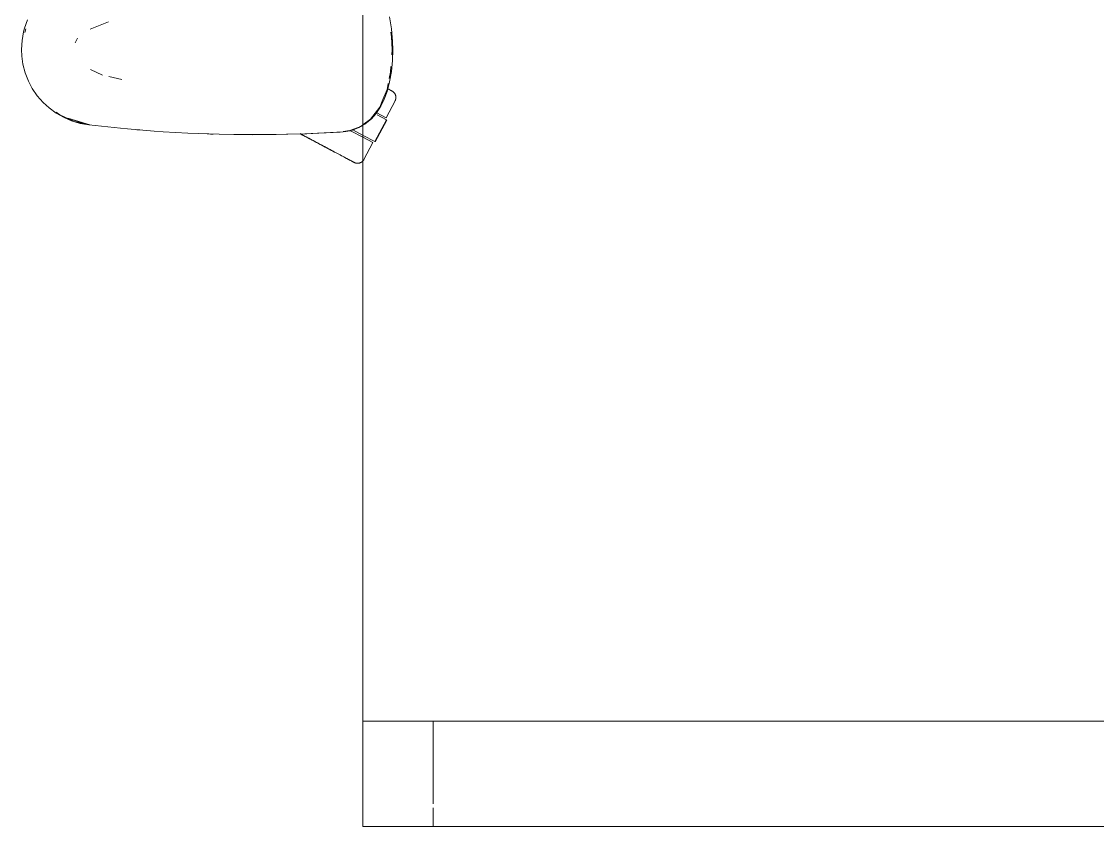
# Model space of a CAD drawing. Header units: millimetres. Extents: x 155927 to 295199, y -4084 to 97293.
# Drawn here: x 185329 to 185942, y 30026 to 30484 of the extents above; entities that cross this region are included whole.
import ezdxf

# ---------------------------------------------------------------- set-up
doc = ezdxf.new("R2010")
doc.units = ezdxf.units.MM
doc.header["$MEASUREMENT"] = 0
doc.layers.add('G-IMPT', color=8, linetype='CONTINUOUS', lineweight=9)
doc.layers.add('I-FURN', color=8, linetype='CONTINUOUS', lineweight=9)

msp = doc.modelspace()

# ---------------------------------------------------------------- linework, layer by layer
at = {"layer": 'G-IMPT'}
for p, q in [((185332.35, 30485.23), (185330.64, 30480.46)), ((185538.45, 30486.93), (185539.56, 30480.17)), ((185329.2, 30473.38), (185330.07, 30478.33)), ((185330.07, 30478.33), (185330.64, 30480.46)), ((185331.44, 30480.02), (185330.82, 30477.99)), ((185378.48, 30484.06), (185368.05, 30479.92)), ((185539.62, 30475.51), (185539.23, 30478.29)), ((185540.14, 30472.85), (185539.56, 30480.17)), ((185328.9, 30468.34), (185329.2, 30473.38)), ((185359.51, 30472.17), (185360.53, 30474.39)), ((185360.53, 30474.39), (185360.83, 30474.84)), ((185539.62, 30475.51), (185539.85, 30468.34)), ((185540.14, 30472.85), (185540.23, 30468.34)), ((185328.9, 30468.34), (185329.07, 30464.5)), ((185539.66, 30465.23), (185539.85, 30468.34)), ((185540.23, 30468.34), (185540.05, 30462.01)), ((185329.72, 30459.98), (185329.07, 30464.5)), ((185329.72, 30459.98), (185330.98, 30455.12)), ((185539.48, 30455.86), (185540.05, 30462.01)), ((185332.81, 30450.4), (185330.98, 30455.12)), ((185368.15, 30456.97), (185374.93, 30453.7)), ((185538.3, 30451.77), (185539.07, 30455.52)), ((185539.48, 30455.86), (185538.48, 30449.92)), ((185539.07, 30455.52), (185539.26, 30458.72)), ((185335, 30446.24), (185332.81, 30450.4)), ((185385.98, 30451.36), (185378.54, 30452.93)), ((185537.03, 30445.56), (185537.74, 30449.02)), ((185537.05, 30444.44), (185538.48, 30449.92)), ((185335, 30446.24), (185337.83, 30442.07)), ((185337.83, 30442.07), (185341.16, 30438.24)), ((185537.03, 30445.56), (185534.7, 30439.93)), ((185537.05, 30444.44), (185535.47, 30440.11)), ((185344.59, 30435.07), (185341.16, 30438.24)), ((185527.64, 30428.75), (185532.86, 30435.54)), ((185533.48, 30436.03), (185530.83, 30431.99)), ((185532.86, 30435.54), (185534.7, 30439.93)), ((185533.48, 30436.03), (185535.47, 30440.11)), ((185344.59, 30435.07), (185348.68, 30432.08)), ((185348.63, 30432.77), (185350.74, 30431.17)), ((185353.12, 30429.56), (185348.68, 30432.08)), ((185358.81, 30427.44), (185350.74, 30431.17)), ((185353.12, 30429.56), (185357.36, 30427.75)), ((185367.78, 30425.39), (185355.31, 30429.22)), ((185355.31, 30429.22), (185364.46, 30426.31)), ((185530.83, 30431.99), (185528.16, 30428.95)), ((185357.36, 30427.75), (185362.22, 30426.29)), ((185358.81, 30427.44), (185367.21, 30425.52)), ((185367.26, 30425.39), (185362.22, 30426.29)), ((185367.78, 30425.39), (185364.46, 30426.31)), ((185385.19, 30423.49), (185367.26, 30425.39)), ((185389.32, 30423.14), (185385.19, 30423.49)), ((185404.38, 30421.89), (185389.32, 30423.14)), ((185515.82, 30422.17), (185522.02, 30424.58)), ((185520.99, 30423.91), (185517.35, 30422.52)), ((185520.99, 30423.91), (185523.23, 30425.19)), ((185522.02, 30424.58), (185523.23, 30425.48)), ((185523.23, 30425.48), (185527.64, 30428.75)), ((185523.23, 30425.19), (185524.42, 30425.87)), ((185524.42, 30425.87), (185528.16, 30428.95)), ((185396.19, 30422.54), (185394.52, 30422.71)), ((185404.38, 30421.89), (185409.46, 30421.57)), ((185409.46, 30421.57), (185423.6, 30420.76)), ((185429.63, 30420.5), (185423.6, 30420.76)), ((185429.63, 30420.5), (185441.39, 30420.11)), ((185434.51, 30420.36), (185436.45, 30420.25)), ((185436.45, 30420.25), (185437.95, 30420.24)), ((185449.8, 30419.95), (185441.39, 30420.11)), ((185449.8, 30419.95), (185479.82, 30420.07)), ((185449.8, 30419.95), (185469.99, 30419.9)), ((185449.8, 30419.95), (185460.6, 30419.86)), ((185479.82, 30420.07), (185460.6, 30419.86)), ((185469.99, 30419.9), (185491.39, 30420.41)), ((185469.99, 30419.9), (185490.18, 30420.37)), ((185469.99, 30419.9), (185479.82, 30420.07)), ((185469.99, 30419.94), (185472.03, 30419.92)), ((185472.03, 30419.92), (185473.94, 30419.99)), ((185479.82, 30420.07), (185491.39, 30420.41)), ((185490.18, 30420.37), (185511.96, 30421.46)), ((185490.18, 30420.37), (185510.35, 30421.34)), ((185491.39, 30420.41), (185490.18, 30420.37)), ((185491.39, 30420.41), (185511.96, 30421.46)), ((185511.96, 30421.46), (185510.35, 30421.34)), ((185511.96, 30421.46), (185513.61, 30421.71)), ((185515.82, 30422.17), (185511.98, 30421.59)), ((185516, 30422.15), (185513.61, 30421.71)), ((185516, 30422.15), (185517.35, 30422.52))]:
    msp.add_line(p, q, dxfattribs=at)
at = {"layer": 'I-FURN'}
for p, q in [((185523.23, 31426.14), (185523.23, 30026.14)), ((185523.23, 30026.14), (185523.23, 31426.14)), ((185537.3, 30446.06), (185537.73, 30445.83)), ((185537.95, 30445.72), (185537.54, 30445.93)), ((185537.73, 30445.83), (185538.13, 30445.62)), ((185538.32, 30445.52), (185537.95, 30445.72)), ((185538.13, 30445.62), (185538.48, 30445.43)), ((185538.66, 30445.34), (185538.32, 30445.52)), ((185538.48, 30445.43), (185538.8, 30445.26)), ((185538.96, 30445.18), (185538.66, 30445.34)), ((185538.8, 30445.26), (185539.08, 30445.12)), ((185539.22, 30445.04), (185538.96, 30445.18)), ((185539.08, 30445.12), (185539.32, 30444.99)), ((185539.43, 30444.93), (185539.22, 30445.04)), ((185539.32, 30444.99), (185539.52, 30444.88)), ((185539.61, 30444.83), (185539.43, 30444.93)), ((185539.52, 30444.88), (185539.68, 30444.8)), ((185539.75, 30444.76), (185539.61, 30444.83)), ((185539.68, 30444.8), (185539.81, 30444.73)), ((185539.86, 30444.7), (185539.75, 30444.76)), ((185539.81, 30444.73), (185539.89, 30444.69)), ((185539.92, 30444.67), (185539.86, 30444.7)), ((185539.89, 30444.69), (185539.93, 30444.66)), ((185539.94, 30444.66), (185539.92, 30444.67)), ((185539.93, 30444.66), (185539.94, 30444.66)), ((185539.94, 30444.66), (185540.08, 30444.58)), ((185540.08, 30444.58), (185540.21, 30444.5)), ((185540.21, 30444.5), (185540.35, 30444.41)), ((185540.35, 30444.41), (185540.48, 30444.31)), ((185540.48, 30444.31), (185540.6, 30444.21)), ((185540.6, 30444.21), (185540.73, 30444.11)), ((185540.73, 30444.11), (185540.85, 30444)), ((185540.85, 30444), (185540.96, 30443.89)), ((185540.96, 30443.89), (185541.07, 30443.77)), ((185541.07, 30443.77), (185541.17, 30443.64)), ((185541.17, 30443.64), (185541.27, 30443.52)), ((185541.27, 30443.52), (185541.37, 30443.39)), ((185541.37, 30443.39), (185541.45, 30443.25)), ((185541.45, 30443.25), (185541.54, 30443.11)), ((185541.54, 30443.11), (185541.61, 30442.97)), ((185541.61, 30442.97), (185541.69, 30442.83)), ((185541.69, 30442.83), (185541.75, 30442.68)), ((185541.75, 30442.68), (185541.81, 30442.53)), ((185541.81, 30442.53), (185541.87, 30442.38)), ((185541.87, 30442.38), (185541.91, 30442.22)), ((185541.91, 30442.22), (185541.96, 30442.07)), ((185541.96, 30442.07), (185541.99, 30441.91)), ((185541.99, 30441.91), (185542.02, 30441.75)), ((185542.02, 30441.75), (185542.04, 30441.59)), ((185542.04, 30441.59), (185542.06, 30441.43)), ((185542.06, 30441.43), (185542.07, 30441.27)), ((185542.07, 30441.27), (185542.07, 30441.11)), ((185536.45, 30429.53), (185541.6, 30439.21)), ((185541.62, 30439.25), (185541.6, 30439.21)), ((185541.69, 30439.39), (185541.62, 30439.25)), ((185541.76, 30439.54), (185541.69, 30439.39)), ((185541.82, 30439.69), (185541.76, 30439.54)), ((185541.87, 30439.84), (185541.82, 30439.69)), ((185541.92, 30440), (185541.87, 30439.84)), ((185541.96, 30440.15), (185541.92, 30440)), ((185542, 30440.31), (185541.96, 30440.15)), ((185542.02, 30440.47), (185542, 30440.31)), ((185542.05, 30440.63), (185542.02, 30440.47)), ((185542.06, 30440.79), (185542.05, 30440.63)), ((185542.07, 30440.95), (185542.06, 30440.79)), ((185542.07, 30441.11), (185542.07, 30440.95)), ((185531.26, 30432.29), (185536.45, 30429.53)), ((185531.34, 30431.11), (185536.64, 30428.29)), ((185536.64, 30428.29), (185530.06, 30415.93)), ((185530.23, 30415.84), (185536.81, 30428.2)), ((185488.47, 30419.93), (185487.49, 30420.45)), ((185487.94, 30420.21), (185488.93, 30419.68)), ((185489.47, 30419.4), (185488.47, 30419.93)), ((185488.93, 30419.68), (185489.92, 30419.15)), ((185490.46, 30418.87), (185489.47, 30419.4)), ((185489.92, 30419.15), (185490.92, 30418.62)), ((185491.46, 30418.34), (185490.46, 30418.87)), ((185490.92, 30418.62), (185491.93, 30418.09)), ((185492.47, 30417.8), (185491.46, 30418.34)), ((185491.93, 30418.09), (185492.93, 30417.56)), ((185493.47, 30417.27), (185492.47, 30417.8)), ((185492.93, 30417.56), (185493.94, 30417.02)), ((185494.48, 30416.73), (185493.47, 30417.27)), ((185493.94, 30417.02), (185494.94, 30416.49)), ((185516.27, 30422.13), (185523.65, 30418.21)), ((185523.37, 30419.49), (185517.56, 30422.58)), ((185530.06, 30415.93), (185523.37, 30419.49)), ((185523.65, 30418.21), (185528.94, 30415.4)), ((185495.48, 30416.2), (185494.48, 30416.73)), ((185494.94, 30416.49), (185495.94, 30415.95)), ((185496.48, 30415.67), (185495.48, 30416.2)), ((185495.94, 30415.95), (185496.94, 30415.42)), ((185497.48, 30415.14), (185496.48, 30415.67)), ((185496.94, 30415.42), (185497.93, 30414.9)), ((185498.46, 30414.61), (185497.48, 30415.14)), ((185497.93, 30414.9), (185498.91, 30414.37)), ((185499.44, 30414.09), (185498.46, 30414.61)), ((185498.91, 30414.37), (185499.89, 30413.86)), ((185500.41, 30413.58), (185499.44, 30414.09)), ((185499.89, 30413.86), (185500.85, 30413.34)), ((185501.37, 30413.07), (185500.41, 30413.58)), ((185500.85, 30413.34), (185501.8, 30412.84)), ((185502.31, 30412.57), (185501.37, 30413.07)), ((185501.8, 30412.84), (185502.74, 30412.34)), ((185503.24, 30412.07), (185502.31, 30412.57)), ((185502.74, 30412.34), (185503.66, 30411.85)), ((185504.15, 30411.59), (185503.24, 30412.07)), ((185503.66, 30411.85), (185504.57, 30411.37)), ((185505.05, 30411.11), (185504.15, 30411.59)), ((185504.57, 30411.37), (185505.46, 30410.9)), ((185505.93, 30410.65), (185505.05, 30411.11)), ((185505.46, 30410.9), (185506.32, 30410.43)), ((185506.78, 30410.19), (185505.93, 30410.65)), ((185523.79, 30405.71), (185528.94, 30415.4)), ((185506.32, 30410.43), (185507.17, 30409.98)), ((185507.62, 30409.75), (185506.78, 30410.19)), ((185507.17, 30409.98), (185508, 30409.55)), ((185508, 30409.55), (185508.8, 30409.12)), ((185508.8, 30409.12), (185509.57, 30408.71)), ((185509.57, 30408.71), (185510.32, 30408.31)), ((185510.32, 30408.31), (185511.04, 30407.92)), ((185511.04, 30407.92), (185511.74, 30407.56)), ((185511.74, 30407.56), (185512.4, 30407.2)), ((185512.4, 30407.2), (185513.04, 30406.87)), ((185513.04, 30406.87), (185513.64, 30406.55)), ((185513.95, 30406.38), (185513.37, 30406.69)), ((185513.64, 30406.55), (185514.21, 30406.24)), ((185514.5, 30406.09), (185513.95, 30406.38)), ((185514.21, 30406.24), (185514.74, 30405.96)), ((185515.02, 30405.81), (185514.5, 30406.09)), ((185514.74, 30405.96), (185515.24, 30405.69)), ((185515.5, 30405.56), (185515.02, 30405.81)), ((185515.24, 30405.69), (185515.71, 30405.44)), ((185515.95, 30405.32), (185515.5, 30405.56)), ((185515.71, 30405.44), (185516.14, 30405.22)), ((185516.36, 30405.1), (185515.95, 30405.32)), ((185516.14, 30405.22), (185516.53, 30405.01)), ((185516.73, 30404.9), (185516.36, 30405.1)), ((185516.53, 30405.01), (185516.89, 30404.82)), ((185517.06, 30404.72), (185516.73, 30404.9)), ((185516.89, 30404.82), (185517.21, 30404.65)), ((185517.36, 30404.57), (185517.06, 30404.72)), ((185517.21, 30404.65), (185517.48, 30404.5)), ((185517.62, 30404.43), (185517.36, 30404.57)), ((185522.9, 30404.58), (185522.77, 30404.48)), ((185523.01, 30404.69), (185522.9, 30404.58)), ((185523.13, 30404.8), (185523.01, 30404.69)), ((185523.24, 30404.92), (185523.13, 30404.8)), ((185523.34, 30405.04), (185523.24, 30404.92)), ((185523.44, 30405.17), (185523.34, 30405.04)), ((185523.54, 30405.3), (185523.44, 30405.17)), ((185523.63, 30405.43), (185523.54, 30405.3)), ((185523.71, 30405.57), (185523.63, 30405.43)), ((185523.79, 30405.71), (185523.71, 30405.57)), ((185517.48, 30404.5), (185517.73, 30404.37)), ((185517.84, 30404.31), (185517.62, 30404.43)), ((185517.73, 30404.37), (185517.93, 30404.27)), ((185518.02, 30404.22), (185517.84, 30404.31)), ((185517.93, 30404.27), (185518.09, 30404.18)), ((185518.16, 30404.14), (185518.02, 30404.22)), ((185518.09, 30404.18), (185518.21, 30404.11)), ((185518.26, 30404.09), (185518.16, 30404.14)), ((185518.21, 30404.11), (185518.29, 30404.07)), ((185518.32, 30404.06), (185518.26, 30404.09)), ((185518.29, 30404.07), (185518.33, 30404.05)), ((185518.34, 30404.05), (185518.32, 30404.06)), ((185518.33, 30404.05), (185518.34, 30404.05)), ((185518.38, 30404.03), (185518.34, 30404.05)), ((185518.52, 30403.95), (185518.38, 30404.03)), ((185518.67, 30403.89), (185518.52, 30403.95)), ((185518.82, 30403.83), (185518.67, 30403.89)), ((185518.97, 30403.78), (185518.82, 30403.83)), ((185519.13, 30403.73), (185518.97, 30403.78)), ((185519.28, 30403.69), (185519.13, 30403.73)), ((185519.44, 30403.65), (185519.28, 30403.69)), ((185519.6, 30403.62), (185519.44, 30403.65)), ((185519.76, 30403.6), (185519.6, 30403.62)), ((185519.92, 30403.59), (185519.76, 30403.6)), ((185520.08, 30403.58), (185519.92, 30403.59)), ((185520.24, 30403.57), (185520.08, 30403.58)), ((185520.4, 30403.58), (185520.24, 30403.57)), ((185520.56, 30403.59), (185520.4, 30403.58)), ((185520.72, 30403.6), (185520.56, 30403.59)), ((185520.88, 30403.63), (185520.72, 30403.6)), ((185521.04, 30403.66), (185520.88, 30403.63)), ((185521.2, 30403.69), (185521.04, 30403.66)), ((185521.35, 30403.73), (185521.2, 30403.69)), ((185521.51, 30403.78), (185521.35, 30403.73)), ((185521.66, 30403.84), (185521.51, 30403.78)), ((185521.81, 30403.9), (185521.66, 30403.84)), ((185521.96, 30403.96), (185521.81, 30403.9)), ((185522.1, 30404.03), (185521.96, 30403.96)), ((185522.24, 30404.11), (185522.1, 30404.03)), ((185522.38, 30404.19), (185522.24, 30404.11)), ((185522.51, 30404.28), (185522.38, 30404.19)), ((185522.65, 30404.38), (185522.51, 30404.28)), ((185522.77, 30404.48), (185522.65, 30404.38)), ((185523.23, 30086.14), (185958.23, 30086.14)), ((185563.23, 30086.14), (185523.23, 30086.14)), ((185523.23, 30086.14), (185523.23, 30026.14)), ((185523.23, 30026.14), (185523.23, 30086.14)), ((187083.23, 30086.14), (185563.23, 30086.14)), ((185563.23, 30039.04), (185563.23, 30086.14)), ((185563.23, 30039.04), (185563.23, 30086.14)), ((185563.23, 30026.14), (185563.23, 30036.72)), ((185563.23, 30026.14), (185563.23, 30036.72)), ((185523.23, 30026.14), (186323.23, 30026.14)), ((186323.23, 30026.14), (185523.23, 30026.14)), ((185523.23, 30026.14), (185563.23, 30026.14)), ((185958.23, 30026.14), (185523.23, 30026.14)), ((185563.23, 30026.14), (187083.23, 30026.14))]:
    msp.add_line(p, q, dxfattribs=at)

doc.saveas('drawing.dxf')
